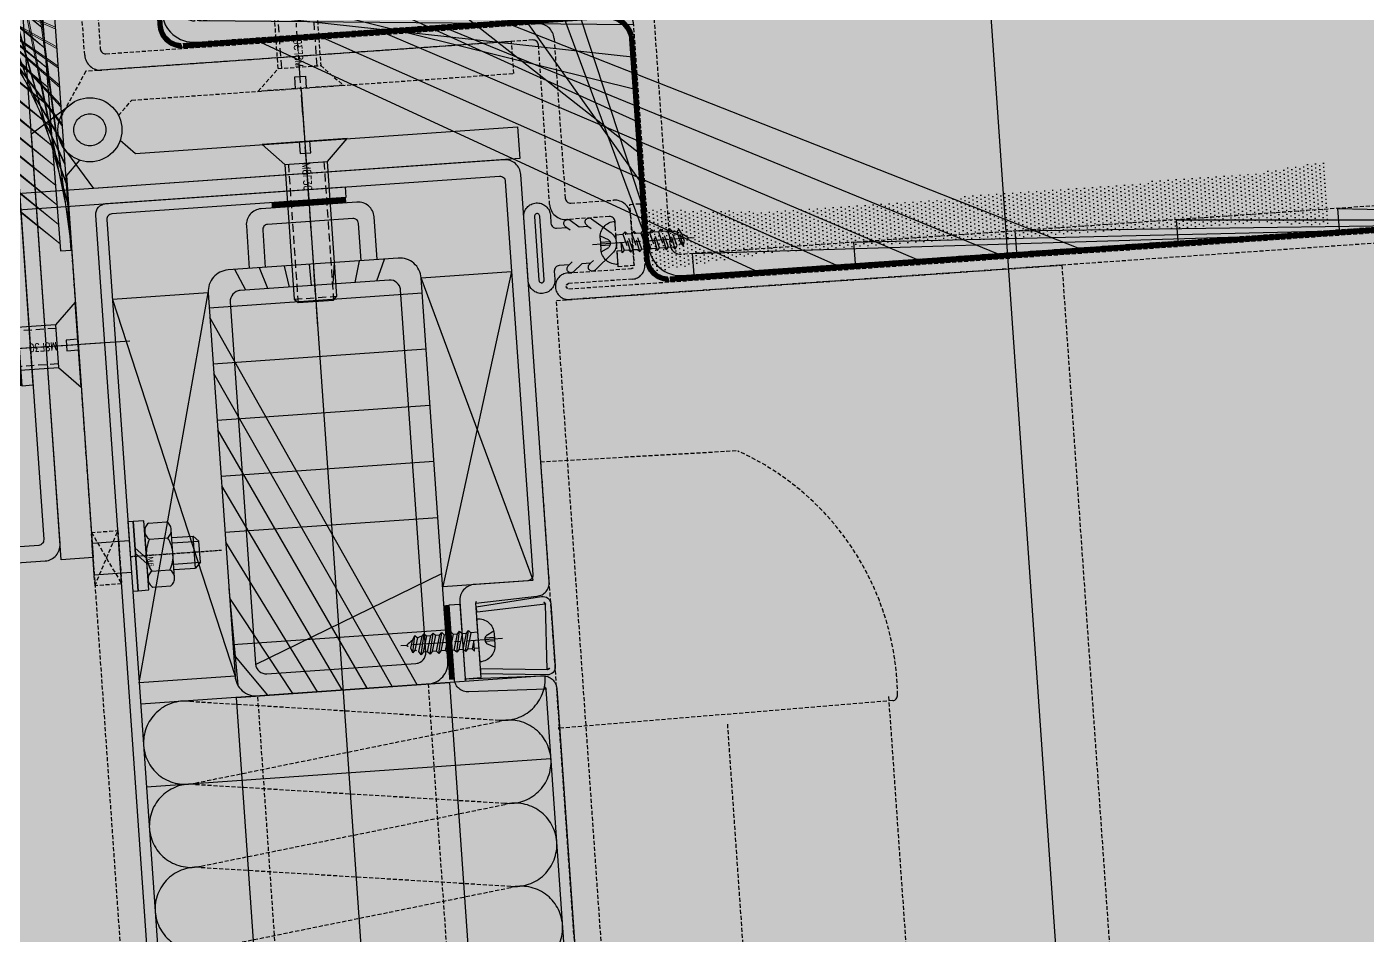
# Model space of a CAD drawing. Header units: millimetres. Extents: x 306 to 836129804, y -168137 to 818603917.
# Drawn here: x 834506559.9 to 834506811.1, y 818002011.6 to 818002181.8 of the extents above; entities that cross this region are included whole.
import ezdxf
from ezdxf.enums import TextEntityAlignment as Align
from ezdxf.xclip import XClip

# ---------------------------------------------------------------- set-up
doc = ezdxf.new("R2010")
doc.units = ezdxf.units.MM
doc.header["$LTSCALE"] = 3
doc.header["$XCLIPFRAME"] = 0
doc.header["$PDMODE"] = 3
doc.header["$PDSIZE"] = 0.1
for name, pattern in [('ACAD_ISO03W100', [30, 12, -18]), ('CENTER', [2, 1.25, -0.25, 0.25, -0.25]), ('CENTER2', [1.125, 0.75, -0.125, 0.125, -0.125]), ('DASHED', [0.75, 0.5, -0.25]), ('HIDDEN', [0.375, 0.25, -0.125]), ('HIDDEN2', [4.762499999999999, 3.175, -1.5875])]:
    doc.linetypes.add(name, pattern=pattern)
doc.layers.get('Defpoints').update_dxf_attribs({"color": 32})
for name, color, linetype in [('2', 6, 'Continuous'), ('_LTC', 251, 'Continuous'), ('ALUM', 251, 'Continuous'), ('ALUM-V', 251, 'Continuous'), ('DRAFTING_HIDDEN_ENTITIES', 7, 'Continuous'), ('ELASTOMER', 251, 'Continuous'), ('ELASTOMER-V', 251, 'Continuous'), ('FASTENER', 251, 'Continuous'), ('INSUL', 8, 'HIDDEN'), ('STEEL', 251, 'Continuous'), ('STEEL-V', 251, 'Continuous'), ('SUS-V', 251, 'Continuous'), ('WELD', 251, 'Continuous')]:
    doc.layers.add(name, color=color, linetype=linetype)
for name, color, linetype, lineweight in [('Eva-New', 1, 'ACAD_ISO03W100', 18), ('Hatch (LTC&CB)', 252, 'Continuous', 35), ('UAJ-22INWA-a', 251, 'Continuous', 13), ('UAJ-32INFR-c', 251, 'Continuous', 9), ('UAJ-32INFR-h', 251, 'Continuous', 9)]:
    doc.layers.add(name, color=color, linetype=linetype, lineweight=lineweight)
doc.layers.add('GRID', color=7, linetype='Continuous', true_color=0x000000)
doc.styles.add('Inhabit', font='ARIALN.TTF')
doc.styles.add('ROMANS', font='ROMANS.shx', dxfattribs={"width": 0.8})

# ---------------------------------------------------------------- blocks, each defined once
blk = doc.blocks.new('*U|REF31231633')
at = {"layer": 'UAJ-32INFR-c'}
h = blk.add_hatch(color=256, dxfattribs=at)
edge = h.paths.add_edge_path()
edge.add_line((2.624999999997599, 74.83816050470001), (2.624999999996527, 2.499999999999972))
edge.add_arc((3.124999999996544, 2.500000000000003), 0.5000000000000169, 180.0000000000035, 269.9999999999987)
edge.add_line((3.124999999996533, 1.999999999999986), (69.29469164458301, 1.999999999999032))
edge.add_line((69.29469164458301, 1.999999999999032), (69.29469164458298, -9.676703882632864e-13))
edge.add_line((69.29469164458298, -9.677288381156497e-13), (3.124999999996504, -5.329070518200751e-15))
edge.add_arc((3.12499999999653, 2.50000000000001), 2.500000000000015, 179.9999999999995, 269.99999999999955, ccw=False)
edge.add_line((0.6249999999965152, 2.50000000000003), (0.6249999999975995, 74.83816050470003))
edge.add_line((0.6249999999975995, 74.83816050470003), (2.624999999997599, 74.83816050470001))
at = {"layer": 'UAJ-32INFR-h'}
h = blk.add_hatch(dxfattribs=at)
h.set_pattern_fill('STAAL', color=256, style=0)
h.set_pattern_definition([(45, (-1740, 17.99999999945111), (-4.999999779477807, 4.999999779477808), []), (45, (-1738.3, 17.99999999945111), (-4.999999779477807, 4.999999779477808), []), (45, (-1738.2, 17.99999999945111), (-4.999999779477807, 4.999999779477808), []), (45, (-1738.1, 17.99999999945111), (-4.999999779477807, 4.999999779477808), []), (45, (-1738, 17.99999999945111), (-4.999999779477807, 4.999999779477808), []), (45, (-1737.9, 17.99999999945111), (-4.999999779477807, 4.999999779477808), []), (45, (-1737.8, 17.99999999945111), (-4.999999779477807, 4.999999779477808), []), (45, (-1737.7, 17.99999999945111), (-4.999999779477807, 4.999999779477808), [])])
edge = h.paths.add_edge_path()
edge.add_line((2.624999999997599, 74.83816050470001), (2.624999999996527, 2.499999999999972))
edge.add_arc((3.124999999996544, 2.500000000000003), 0.5000000000000169, 180.0000000000035, 269.9999999999987)
edge.add_line((3.124999999996533, 1.999999999999986), (69.29469164458301, 1.999999999999032))
edge.add_line((69.29469164458301, 1.999999999999032), (69.29469164458298, -9.676703882632864e-13))
edge.add_line((69.29469164458298, -9.677288381156497e-13), (3.124999999996504, -5.329070518200751e-15))
edge.add_arc((3.12499999999653, 2.50000000000001), 2.500000000000015, 179.9999999999995, 269.99999999999955, ccw=False)
edge.add_line((0.6249999999965152, 2.50000000000003), (0.6249999999975995, 74.83816050470003))
edge.add_line((0.6249999999975995, 74.83816050470003), (2.624999999997599, 74.83816050470001))
at = {"layer": 'UAJ-22INWA-a', "lineweight": -2}
blk.add_lwpolyline([(2.624999999997599, 74.83816050470001), (2.624999999996527, 2.499999999999972, 0.4142135623730704), (3.124999999996533, 1.999999999999986), (69.29469164458301, 1.999999999999032), (69.29469164458298, -9.677288381156497e-13), (3.12499999999651, -5.329070518200751e-15, -0.4142135623730951), (0.6249999999965152, 2.50000000000003), (0.6249999999975995, 74.83816050470003)], format="xyb", close=True, dxfattribs=at)
blk = doc.blocks.new('A$C77EA75BF')
for p, q in [((0, 0), (589.9728400000004, 0)), ((590.7931447724259, -62.66308959557136), (589.9728400000004, 0)), ((589.9728400000004, 0), (639.9728400000022, 0)), ((639.492589327574, -36.68632559557136), (639.9728400000004, 0)), ((36.55994777520391, -31.50010999999995), (588.5683499999996, -31.50010999999995)), ((65.50828000000001, -62), (591.6758100000006, -62))]:
    blk.add_line(p, q)
for centre, radius, start, end in [((594.7163703000006, -12.93674300000021), 50.79744, 266.7008990000274, 331.536445999992), ((638.4926749999995, -36.67323599999963), 1, 331.735077999966, 359.2499999999785), ((591.7930591000004, -62.64999999999964), 1, 180.7500000000216, 270)]:
    blk.add_arc(centre, radius, start, end)
blk.add_open_spline([(639.4926169999999, -36.68420799999967), (639.4926100000012, -36.68475899999976), (639.4925930000009, -36.68605699999989), (639.4926919999998, -36.67850699999963), (639.492816, -36.66904799999975), (639.4928780000009, -36.66431800000009)], degree=3, knots=[0, 0, 0, 0, 0.26972006, 0.63485988, 1, 1, 1, 1])
at = {"layer": 'DRAFTING_HIDDEN_ENTITIES', "linetype": 'Continuous'}
blk.add_point((589.9728400000004, 0), dxfattribs=at)
blk = doc.blocks.new('GASKET45')
at = {"layer": 'ELASTOMER-V'}
h = blk.add_hatch(dxfattribs=at)
h.set_pattern_fill('DOTS', color=256, scale=12, angle=-1.272221872585407e-14, style=0)
h.set_pattern_definition([(0, (4663.715353717185, 751.2185702971419), (0.3750000000000002, 0.7499999999999999), [0, -0.75])])
edge = h.paths.add_edge_path()
edge.add_arc((-6, -14.5), 2.5, 90, 270, ccw=False)
edge.add_line((-6, -12), (-4.499999999999091, -12))
edge.add_arc((-4.500000000000114, -10.99999999999989), 1.000000000000114, 270.0000000000586, 359.9999999999935)
edge.add_line((-3.5, -11), (-3.5, -9.115413747220373))
edge.add_line((-3.5, -9.115413747220373), (-3.675466667660658, -9.324526778783365))
edge.add_arc((-4.249999999999823, -8.842436071518266), 0.7500000000000733, 140.0000000000274, 319.9999999999853, ccw=False)
edge.add_line((-4.824533332339342, -8.36034536425359), (-3.5, -6.781828006927753))
edge.add_line((-3.5, -6.781828006927753), (-3.5, -5.115413747218554))
edge.add_line((-3.5, -5.115413747218554), (-3.675466667660658, -5.324526778783365))
edge.add_arc((-4.249999999999823, -4.842436071518266), 0.7500000000000733, 140.0000000000274, 319.9999999999853, ccw=False)
edge.add_line((-4.824533332339342, -4.36034536425359), (-1.915111107797202, -0.8930309757834038))
edge.add_arc((8.36325685294266e-13, -2.5), 2.500000000000614, 40.000000000022794, 140.0000000000044, ccw=False)
edge.add_line((1.915111107798111, -0.8930309757824944), (4.824533332339342, -4.36034536425268))
edge.add_arc((4.249999999999823, -4.842436071518266), 0.7500000000006569, -139.99999999993207, 40.00000000002592, ccw=False)
edge.add_line((3.675466667660658, -5.324526778784275), (3.5, -5.115413747218554))
edge.add_line((3.5, -5.115413747218554), (3.5, -6.781828006927753))
edge.add_line((3.5, -6.781828006927753), (4.824533332339342, -8.36034536425268))
edge.add_arc((4.249999999999823, -8.842436071518266), 0.7500000000006569, -139.99999999993207, 40.00000000002592, ccw=False)
edge.add_line((3.675466667660658, -9.324526778784275), (3.5, -9.115413747220373))
edge.add_line((3.5, -9.115413747220373), (3.5, -11))
edge.add_arc((4.500000000000114, -10.99999999999989), 1.000000000000114, 180.0000000000065, 269.9999999999413)
edge.add_line((4.499999999999091, -12), (6, -12))
edge.add_arc((6, -14.5), 2.5, -90, 90, ccw=False)
edge.add_line((6, -17), (-6, -17))
edge = h.paths.add_edge_path(flags=16)
edge.add_line((-6, -15), (6, -15))
edge.add_arc((6, -14.5), 0.5, 270, 450)
edge.add_line((6, -14), (-6, -14))
edge.add_arc((-6, -14.5), 0.5, 90, 270)
at = {"layer": 'ELASTOMER'}
for points in [[(-6, -17, -0.9999999999999999), (-6, -12), (-4.499999999999091, -12, 0.414213562372762), (-3.5, -11), (-3.5, -9.115413747220373), (-3.675466667660658, -9.324526778783365, -0.9999999999996328), (-4.824533332339342, -8.36034536425359), (-3.5, -6.781828006927753), (-3.5, -5.115413747218554), (-3.675466667660658, -5.324526778783365, -0.9999999999996328), (-4.824533332339342, -4.36034536425359), (-1.915111107797202, -0.8930309757834038, -0.4663076581549007), (1.915111107798111, -0.8930309757824944), (4.824533332339342, -4.36034536425268, -0.9999999999996328), (3.675466667660658, -5.324526778784275), (3.5, -5.115413747218554), (3.5, -6.781828006927753), (4.824533332339342, -8.36034536425268, -0.9999999999996328), (3.675466667660658, -9.324526778784275), (3.5, -9.115413747220373), (3.5, -11, 0.414213562372762), (4.499999999999091, -12), (6, -12, -1), (6, -17)], [(-6, -15), (6, -15, 0.9999999999999999), (6, -14), (-6, -14, 0.9999999999999999)]]:
    blk.add_lwpolyline(points, format="xyb", close=True, dxfattribs=at)
for points in [[(-3.5, -5.115413747218554), (-3.000000000000909, -4.519536950917427)], [(3.500000000000909, -5.115413747218554), (3.000000000000909, -4.519536950917427)], [(-3.5, -9.115413747220373), (-3, -8.519536950919246)], [(3.5, -9.115413747220373), (3, -8.519536950919246)]]:
    blk.add_lwpolyline(points, dxfattribs=at)
blk = doc.blocks.new('screw03')
at = {"linetype": 'ByBlock'}
for p, q in [((-0.4947352116318982, 0.9894704232638122), (-0.25, 0.4999999999999999)), ((-0.0999999999999979, 0.9999999999999996), (-0.0999999999999979, 0.3999999999999995)), ((0.1000000000000085, 0.9999999999999996), (0.1000000000000085, 0.3999999999999997)), ((0.4947352116319053, 0.9894704232638114), (0.2500000000000071, 0.4999999999999999)), ((-0.1000000000000014, 0.3999999999999997), (-0.25, 0.4999999999999999)), ((-0.0999999999999979, 0.3999999999999995), (0.1000000000000085, 0.3999999999999997)), ((0.1000000000000085, 0.3999999999999997), (0.2500000000000071, 0.4999999999999999)), ((0.6499999995918926, -0.8564760407174967), (-0.6500000000000496, -0.5782103607930225)), ((-0.5, -2e-16), (-0.5, -0.4390775208307397)), ((-0.5000000000000498, -0.9956088806797342), (-0.5000000000000498, -0.7173432007552591)), ((0.4999999995919425, -2e-16), (0.4999999995919425, -0.2999446808685481)), ((0.4999999995919425, -0.4390775208307988), (0.4999999995919425, -0.7151599297903417)), ((0.6499999995918926, -1.413007400566445), (-0.6500000000000496, -1.13474172064197)), ((-0.5000000000000498, -1.552140240528682), (-0.5000000000000498, -1.273874560604207)), ((0.4999999995918927, -0.9956088806797334), (0.4999999995918927, -1.273874560604208)), ((0.4999999995918927, -1.552140240528681), (0.4999999995918927, -1.830405920453157)), ((0.6499999995918926, -1.969538760415393), (-0.6500000000000496, -1.691273080490919)), ((0.6499999995918926, -2.526070120264342), (-0.6500000000000496, -2.247804440339868)), ((-0.5000000000000498, -2.108671600377631), (-0.5000000000000498, -1.830405920453156)), ((-0.5000000000000498, -2.665202960226579), (-0.5000000000000498, -2.386937280302104)), ((0.4999999995918927, -2.10867160037763), (0.4999999995918927, -2.386937280302105)), ((0.6499999995918926, -3.08260148011329), (-0.6500000000000496, -2.804335800188816)), ((-0.5000000000000498, -3.221734320075528), (-0.5000000000000498, -2.943468640151053)), ((0.4999999995918927, -2.665202960226578), (0.4999999995918927, -2.943468640151054)), ((0.4999999995918927, -3.221734320075527), (0.4999999995918927, -3.500000000000002)), ((0.6499999995918926, -3.639132839962238), (-0.6500000000000496, -3.360867160037765)), ((0.4837624808859618, -4.14940600362065), (-0.5707179780344405, -3.939459985643766))]:
    blk.add_line(p, q, dxfattribs=at)
at = {"linetype": 'CENTER2'}
blk.add_line((0, 1.499999999999999), (0, -4.999999999999999), dxfattribs=at)
at = {"linetype": 'ByBlock'}
blk.add_lwpolyline([(-1.350000000000001, 0, -0.4142135623730951), (-0.3500000000000014, 0.9999999999999992), (0.3500000000000014, 0.9999999999999998, -0.4142135623730951), (1.350000000000001, 0)], format="xyb", close=True, dxfattribs=at)
for points in [[(-0.5000000000000498, -0.7173432007552591), (-0.6500000000000496, -0.5782103607930225), (-0.5000000000000498, -0.4390775208307858), (0.4999999995918928, -0.7173432007552601), (0.6499999995918926, -0.8564760407174967), (0.4999999995918928, -0.9956088806797334)], [(-2.040767e-10, -0.2999446808685482), (0.4999999995918928, -0.4390775208307849), (0.6499999995918926, -0.2999446808685482)], [(-0.5000000000000498, -1.273874560604207), (-0.6500000000000496, -1.13474172064197), (-0.5000000000000498, -0.9956088806797342), (0.4999999995918928, -1.273874560604208), (0.6499999995918926, -1.413007400566445), (0.4999999995918928, -1.552140240528681)], [(-0.5000000000000498, -1.830405920453156), (-0.6500000000000496, -1.691273080490919), (-0.5000000000000498, -1.552140240528682), (0.4999999995918928, -1.830405920453157), (0.6499999995918926, -1.969538760415393), (0.4999999995918928, -2.10867160037763)], [(-0.5000000000000498, -2.386937280302104), (-0.6500000000000496, -2.247804440339868), (-0.5000000000000498, -2.108671600377631), (0.4999999995918928, -2.386937280302105), (0.6499999995918926, -2.526070120264342), (0.4999999995918928, -2.665202960226578)], [(-0.5000000000000498, -2.943468640151053), (-0.6500000000000496, -2.804335800188816), (-0.5000000000000498, -2.665202960226579), (0.4999999995918928, -2.943468640151054), (0.6499999995918926, -3.08260148011329), (0.4999999995918928, -3.221734320075527)], [(-0.5000000000000498, -3.500000000000001), (-0.6500000000000496, -3.360867160037765), (-0.5000000000000498, -3.221734320075528), (0.4999999995918928, -3.500000000000002), (0.6499999995918926, -3.639132839962238), (0.4343183268247861, -3.759988724585902)], [(-0.2774362008874089, -4.118463226760876), (-0.5707179780344405, -3.939459985643766), (-0.4207179780344406, -3.800327145681528), (0.3337624808859618, -4.010273163658414), (0.4837624808859617, -4.14940600362065), (0.1966940256257654, -4.250397396668146)]]:
    blk.add_lwpolyline(points, close=True, dxfattribs=at)
for centre, start, end in [((1.467556403731704, -3.141221798134048), 190.3341786934588, 199.2416268676345), ((1.467556403731704, -3.141221798134048), 209.249965380487, 222.7959236607018), ((-1.467556403731705, -3.141221798134048), 334.2448838216755, 341.9779209403062), ((-1.467556403731705, -3.141221798134048), 317.2040763392983, 326.3176718876688)]:
    blk.add_arc(centre, 2, start, end, dxfattribs=at)
blk = doc.blocks.new('M8FH')
at = {"linetype": 'ByBlock'}
blk.add_lwpolyline([(-4, -8), (0, -4), (0, 4), (-4, 8)], close=True, dxfattribs=at)
at = {"linetype": 'HIDDEN2'}
blk.add_lwpolyline([(-4, -1), (-1.799999999999955, -1), (-1.799999999999955, 1), (-4, 1)], dxfattribs=at)
blk = doc.blocks.new('M8F30')
at = {"linetype": 'DASHED'}
for p, q in [((4, 3.33333333333303), (30, 3.33333333333303)), ((29.33333333333394, -4), (29.33333333333394, 4)), ((4, -3.33333333333303), (30, -3.33333333333303))]:
    blk.add_line(p, q, dxfattribs=at)
at = {"linetype": 'CENTER'}
blk.add_line((-5, 0), (35, 0), dxfattribs=at)
at = {"linetype": 'ByBlock'}
blk.add_lwpolyline([(4, -4), (29.33333333333394, -4), (30, -3.33333333333303), (30, 3.33333333333303), (29.33333333333394, 4), (4, 4)], dxfattribs=at)
blk.add_blockref('M8FH', (4, 0), dxfattribs=at)
at = {"layer": 'Defpoints', "style": 'ROMANS', "width": 0.8000000000000111}
blk.add_text('M8F30', height=1.5, dxfattribs=at).set_placement((4, 0), align=Align.MIDDLE_LEFT)
blk = doc.blocks.new('*U1579')
at = {"linetype": 'ByBlock'}
for points in [[(7.800000000000002, -76.00000000000459, -0.4678077179102723), (0.125264365464318, -66.80772382769322), (7.674735634535684, -9.192276172311358, 0.4678077179102723), (0, 0)], [(7.800000000000002, -76.00000000000459, 0.4678077179102723), (15.47473563453568, -66.80772382769322), (7.925264365464316, -9.192276172311358, -0.4678077179102723), (15.6, 0)], [(23.4, -76.00000000000459, 0.4678077179102723), (31.07473563453569, -66.80772382769322), (23.52526436546432, -9.192276172311358, -0.4678077179102723), (31.20000000000001, 0)], [(39, -76.00000000000459, -0.4678077179102723), (31.32526436546432, -66.80772382769322), (38.87473563453567, -9.192276172311358, 0.4678077179102723), (31.20000000000001, 0)], [(23.4, -76.00000000000459, -0.4678077179102723), (15.72526436546431, -66.80772382769322), (23.27473563453568, -9.192276172311358, 0.4678077179102723), (15.6, 0)], [(39, -76.00000000000459, 0.4678077179102723), (46.67473563453569, -66.80772382769322), (39.12526436546431, -9.192276172311358, -0.4678077179102723), (46.8, 0)], [(54.59999999999999, -76.00000000000459, -0.4678077179102723), (46.92526436546433, -66.80772382769322), (54.47473563453568, -9.192276172311358, 0.4678077179102723), (46.8, 0)]]:
    blk.add_lwpolyline(points, format="xyb", dxfattribs=at)
at = {"layer": 'Defpoints'}
for p, q in [((0, 0), (0, -76.00000000000459)), ((15.6, 0), (15.6, -76.00000000000459))]:
    blk.add_line(p, q, dxfattribs=at)
blk = doc.blocks.new('WELD')
blk.add_solid([(0, 1), (0, 0), (1, 0)])
blk = doc.blocks.new('Alum. profile - 03 front')
at = {"layer": 'Defpoints'}
blk.add_point((-2.546585164964199e-11, -7.275957614183426e-12, -1.071698279009325e-07), dxfattribs=at)
blk = doc.blocks.new('M6 E Nut1')
at = {"linetype": 'ByBlock'}
for p, q in [((-3, 12), (-2, 13.00000000000006)), ((2, 13), (-2, 13.00000000000006)), ((2, 13.00000000000006), (3, 12)), ((-3, 8.000000000000028), (-3, 12)), ((3, 8.000000000000028), (3, 12)), ((4.5, 7.999999999999972), (-4.5, 7.999999999999972)), ((-6, 3.803847577293396), (-6, 7.196152422706604)), ((-3, 3.80384757729334), (-3, 7.196152422706604)), ((3, 3.80384757729334), (3, 7.196152422706604)), ((6, 3.80384757729334), (6, 7.196152422706604)), ((4.5, 2.999999999999972), (-4.5, 2.999999999999972)), ((-1.5, 0.9999999999999716), (0.5, 2.999999999999972)), ((-0.5, 0.9999999999999716), (1.5, 2.999999999999972))]:
    blk.add_line(p, q, dxfattribs=at)
for points in [[(6.5, 0.9999999999999716), (6.5, 2.999999999999972), (-6.5, 2.999999999999972), (-6.5, 0.9999999999999716)], [(6.5, -2.842170943040401e-14), (6.5, 0.9999999999999716), (-6.5, 0.9999999999999716), (-6.5, -2.842170943040401e-14)]]:
    blk.add_lwpolyline(points, close=True, dxfattribs=at)
for centre, radius, start, end in [((-4.5, 6.198557158515001), 1.801442841485013, 33.62642913597774, 146.3735708640222), ((0, 2.000000000000142), 5.999999999999877, 59.99999999999946, 119.9999999999997), ((4.5, 6.198557158515001), 1.801442841485013, 33.62642913597774, 146.3735708640222), ((-4.5, 4.801442841484999), 1.801442841485013, 213.6264291359778, 326.3735708640223), ((0, 8.999999999999858), 5.999999999999877, 239.9999999999995, 299.9999999999997), ((4.5, 4.801442841484999), 1.801442841485013, 213.6264291359778, 326.3735708640223)]:
    blk.add_arc(centre, radius, start, end, dxfattribs=at)
at = {"layer": '2', "linetype": 'CENTER', "ltscale": 0.1}
blk.add_line((0, -2.842170943040401e-14), (0, 17.12071375278117), dxfattribs=at)
at = {"layer": '2', "linetype": 'ByBlock'}
for p, q in [((-2, 8.000000000000028), (-2, 13.00000000000006)), ((2, 8.000000000000028), (2, 13)), ((3, 12), (-3, 12))]:
    blk.add_line(p, q, dxfattribs=at)
at = {"layer": 'Defpoints', "style": 'Inhabit'}
blk.add_text('M6', height=1, dxfattribs=at).set_placement((0.25, 3.249999999999972))
blk = doc.blocks.new('EWS4-1 Door LEAFT L - 2')
at = {"layer": 'STEEL-V'}
h = blk.add_hatch(dxfattribs=at)
h.set_pattern_fill('STEEL', color=256, scale=150, angle=89.99999999999997, style=0)
h.set_pattern_definition([(134.9999999999999, (-71731.33089601994, 20096.0815141201), (-13.25825214724777, -13.25825214724776), []), (134.9999999999999, (-71740.70589601994, 20096.08151435852), (-13.25825214724777, -13.25825214724776), [])])
edge = h.paths.add_edge_path(flags=16)
edge.add_line((-70080.02894794941, 14995.35489416122), (-70080.02894794941, 15023.35489428043))
edge.add_arc((-70082.0289478302, 15023.35489428043), 1.99999988079071, 0, 90)
edge.add_line((-70082.0289478302, 15025.35489416122), (-70150.0289478302, 15025.35489428043))
edge.add_arc((-70150.0289477706, 15023.35489422083), 2.000000059604646, 90.00000170754724, 180.0000017075472)
edge.add_line((-70152.0289478302, 15023.35489416122), (-70152.02894771099, 14995.35489428043))
edge.add_arc((-70150.0289477706, 14995.35489410162), 1.999999940395363, 179.999994877358, 269.9999948773579)
edge.add_line((-70150.02894794941, 14993.35489416122), (-70082.02894794941, 14993.35489428043))
edge.add_arc((-70082.0289478898, 14995.35489422083), 1.999999940395356, 269.9999982924527, 359.9999982924526)
edge = h.paths.add_edge_path()
edge.add_line((-70076.02894794941, 14993.35489439964), (-70076.02894794941, 15025.35489416122))
edge.add_arc((-70080.02894812822, 15025.35489422083), 4.000000178813934, 359.9999991462265, 449.9999991462264)
edge.add_line((-70080.02894806862, 15029.35489439964), (-70152.0289478302, 15029.35489428043))
edge.add_arc((-70152.02894765139, 15025.35489422083), 4.000000059604648, 90.00000256132091, 180.0000025613209)
edge.add_line((-70156.02894771099, 15025.35489404202), (-70156.02894771099, 14993.35489428043))
edge.add_arc((-70152.02894771099, 14993.35489416122), 4.000000000000002, 179.9999982924527, 269.9999982924527)
edge.add_line((-70152.0289478302, 14989.35489416122), (-70080.0289478302, 14989.35489428043))
edge.add_arc((-70080.02894794941, 14993.35489428043), 4.000000000000002, 270.0000017075473, 360.0000017075473)
at = {"layer": 'WELD'}
h = blk.add_hatch(dxfattribs=at)
h.set_pattern_fill('ANSI31', color=256, scale=30, angle=-2.544443745170813e-14, style=0)
h.set_pattern_definition([(44.99999999999989, (-70320.84451889992, 14495.85107636452), (-2.651650429449552, 2.651650429449554), [])])
h.paths.add_polyline_path([(-70076.0289478302, 14989.35489428043), (-70072.0289478302, 14989.35489428043), (-70072.02894771099, 15029.35489428043), (-70076.02894794941, 15029.35489428043)])
blk.add_circle((-70184.0289478302, 14969.35489439964), 6)
at = {"layer": 'ALUM'}
for points in [[(-70076.5289478302, 15032.35489416122), (-70076.5289478302, 15035.35489416122), (-70090.5289478302, 15035.35489416122, -0.414213562373095), (-70091.02894794941, 15035.85489416122), (-70091.02894794941, 15046.85489428043, 0.414213562373095), (-70093.52894794941, 15049.35489428043), (-70170.0289478302, 15049.35489404202, 0.4142135623730951), (-70173.02894794941, 15046.35489416122), (-70173.0289478302, 14889.35489404202), (-70170.02894771099, 14889.35489416122), (-70170.0289478302, 15045.35489439964, -0.4142135623730951), (-70169.0289478302, 15046.35489428043), (-70095.0289478302, 15046.35489416122, -0.4142135623730951), (-70094.02894771099, 15045.35489404202), (-70094.0289478302, 15035.35489416122, 0.414213562373095), (-70091.0289478302, 15032.35489416122), (-70076.5289478302, 15032.35489416122)], [(-69348.52894794941, 15049.35489428043), (-69348.52894771099, 14969.35489416122), (-70168.02894771099, 14969.35489404202, -0.4142135623730951), (-70170.02894794941, 14971.35489416122), (-70170.02894794941, 15016.35489428043), (-70168.02894794941, 15016.35489428043), (-70168.02894771099, 14972.35489416122, 0.4142135623730951), (-70167.02894794941, 14971.35489416122), (-69350.5289478302, 14971.35489416122)], [(-69350.5289478302, 14971.35489416122), (-69350.52894794941, 15047.35489428043), (-70073.5289478302, 15047.35489428043, 0.4142135623730951), (-70074.0289478302, 15046.85489404202), (-70074.0289478302, 15032.85489428043, -0.4142135623730951), (-70076.52894794941, 15030.35489416122), (-70090.5289478302, 15030.35489439964), (-70090.52894771099, 15032.35489416122), (-70076.5289478302, 15032.35489416122, 0.414213562373095), (-70076.02894794941, 15032.85489428043), (-70076.0289478302, 15046.85489428043, -0.4142135623731003), (-70073.5289478302, 15049.35489428043), (-69348.52894794941, 15049.35489428043)]]:
    blk.add_lwpolyline(points, format="xyb", dxfattribs=at)
at = {"layer": 'ALUM-V', "linetype": 'HIDDEN'}
for p, q in [((-70108.74607658386, 14964.35489404202), (-70098.74607670307, 14969.35489428043)), ((-70098.74607658386, 14964.35489428043), (-70108.74607646465, 14969.35489428043))]:
    blk.add_line(p, q, dxfattribs=at)
at = {"layer": 'ALUM-V'}
blk.add_lwpolyline([(-70077.16781318188, 15047.81131625175, 0.4400105308919834), (-70077.6659104824, 15048.35489428043), (-70089.391985178, 15048.35489428043, 0.4400105308919835), (-70089.89008235931, 15047.81131625175), (-70088.80791199207, 15035.44204998016), (-70089.80410659313, 15035.35489428043), (-70090.88627707958, 15047.72416067123, -0.4400105308920741), (-70089.39198505878, 15049.35489439964), (-70077.6659104824, 15049.35489428043, -0.440010530892074), (-70076.17161858082, 15047.72416055202), (-70077.25378918648, 15035.35489428043), (-70078.24998390675, 15035.44204998016)], format="xyb", close=True, dxfattribs=at)
at = {"layer": 'ALUM-V', "linetype": 'HIDDEN'}
blk.add_lwpolyline([(-70108.74607646465, 14969.35489428043), (-70098.74607670307, 14969.35489428043), (-70098.74607658386, 14964.35489428043), (-70108.74607658386, 14964.35489404202)], close=True, dxfattribs=at)
at = {"layer": 'ELASTOMER'}
for points in [[(-70152.0289478302, 15029.35489428043), (-70152.02894794941, 15046.35489439964), (-70094.02894794941, 15029.35489428043), (-70094.0289478302, 15046.35489416122)], [(-70152.0289478302, 14989.35489416122), (-70152.02894771099, 14971.35489428043), (-70080.0289478302, 14989.35489428043), (-70080.0289478302, 14971.35489404202)]]:
    blk.add_lwpolyline(points, close=True, dxfattribs=at)
at = {"layer": 'ELASTOMER', "linetype": 'HIDDEN2', "const_width": 1, "flags": 128}
for points in [[(-70090.5289478302, 15029.85489416122), (-70076.5289478302, 15029.85489416122)], [(-70167.5289478302, 15002.35489428043), (-70167.5289478302, 15016.35489439964)]]:
    blk.add_lwpolyline(points, dxfattribs=at)
at = {"layer": 'FASTENER', "elevation": -5.715724154721956e-08}
blk.add_lwpolyline([(-70106.74607658386, 14971.35489404202), (-70100.74607658386, 14971.35489428043), (-70100.74607670307, 14964.35489428043), (-70106.74607658386, 14964.35489428043)], close=True, dxfattribs=at)
at = {"layer": 'GRID'}
blk.add_line((-70188.75590586662, 15009.35489439964), (-69350.52894771099, 15009.35489416122), dxfattribs=at)
at = {"layer": 'STEEL'}
for points in [[(-70076.02894794941, 14993.35489439964), (-70076.02894794941, 15025.35489416122, 0.414213562373095), (-70080.02894806862, 15029.35489439964), (-70152.0289478302, 15029.35489428043, 0.414213562373095), (-70156.02894771099, 15025.35489404202), (-70156.02894771099, 14993.35489428043, 0.414213562373095), (-70152.0289478302, 14989.35489416122), (-70080.0289478302, 14989.35489428043, 0.414213562373095)], [(-70080.02894794941, 14995.35489416122), (-70080.02894794941, 15023.35489428043, 0.414213562373095), (-70082.0289478302, 15025.35489416122), (-70150.0289478302, 15025.35489428043, 0.414213562373095), (-70152.0289478302, 15023.35489416122), (-70152.02894771099, 14995.35489428043, 0.414213562373095), (-70150.02894794941, 14993.35489416122), (-70082.02894794941, 14993.35489428043, 0.414213562373095)]]:
    blk.add_lwpolyline(points, format="xyb", close=True, dxfattribs=at)
for points in [[(-70156.02894771099, 15021.35489428043), (-70164.0289478302, 15021.35489428043, 0.4142135623730951), (-70167.0289478302, 15018.35489428043), (-70167.0289478302, 15000.35489428043, 0.414213562373095), (-70164.02894794941, 14997.35489404202), (-70156.02894771099, 14997.35489404202)], [(-70156.0289478302, 15018.35489428043), (-70163.0289478302, 15018.35489428043, 0.414213562373095), (-70164.0289478302, 15017.35489416122), (-70164.0289478302, 15001.35489428043, 0.414213562373095), (-70163.02894794941, 15000.35489416122), (-70156.0289478302, 15000.35489416122)]]:
    blk.add_lwpolyline(points, format="xyb", dxfattribs=at)
at = {"layer": 'STEEL-V', "linetype": 'HIDDEN'}
for p, q in [((-70076.02894794941, 15025.35489416122), (-69350.52894771099, 15025.35489428043)), ((-69350.52894771099, 14993.35489416122), (-70076.02894794941, 14993.35489439964))]:
    blk.add_line(p, q, dxfattribs=at)
at = {"layer": 'STEEL-V'}
blk.add_lwpolyline([(-69350.52894794941, 14989.35489416122), (-70076.0289478302, 14989.35489428043), (-70076.02894794941, 15029.35489428043), (-69350.52894771099, 15029.35489416122)], dxfattribs=at)
at = {"layer": 'SUS-V'}
blk.add_lwpolyline([(-70181.7026232481, 14974.88555562496), (-70179.0289478302, 14977.576816082), (-70179.02894771099, 15049.35489428043), (-70173.02894771099, 15049.35489416122), (-70173.0289478302, 14969.35489428043), (-70181.45751929283, 14963.93384683132)], dxfattribs=at)
at = {"rotation": 180}
blk.add_blockref('Alum. profile - 03 front', (-70103.74607646465, 14964.35489428043), dxfattribs=at)
at = {"layer": 'FASTENER', "xscale": 3, "yscale": 3, "zscale": 3}
blk.add_blockref('screw03', (-70083.5289478302, 15035.35489416122), dxfattribs=at)
at = {"layer": 'FASTENER'}
for name, p in [('M8F30', (-70179.0289478302, 15009.35489428043)), ('M6 E Nut1', (-70103.74607658386, 14971.35489416122))]:
    blk.add_blockref(name, p, dxfattribs=at)
at = {"layer": 'INSUL'}
ref = blk.add_blockref('*U1579', (-70076.02894771099, 15047.35489416122), dxfattribs=at)
XClip(ref).set_block_clipping_path([(-5.819143821272519, -76.00000000000045), (725.5000000000077, -2.2737367544323206e-13)])
at = {"layer": 'WELD', "rotation": 90}
for p, xscale, yscale, zscale in [((-70076.02894794941, 15029.35489428043), -4.000000000000005, 4.000000000000005, 4), ((-70156.02894771099, 15021.35489428043), 3.000000000000005, 3.000000000000005, 3.000000000000005), ((-70156.02894771099, 14997.35489416122), -3.000000000000005, 3.000000000000005, 3), ((-70076.0289478302, 14989.35489428043), 4.000000000000005, 4.000000000000005, 4.000000000000005)]:
    blk.add_blockref('WELD', p, dxfattribs=dict(at, xscale=xscale, yscale=yscale, zscale=zscale))
blk = doc.blocks.new('Double Door EWS4.1 - Type 1')
at = {"layer": 'INSUL'}
h = blk.add_hatch(dxfattribs=at)
h.set_pattern_fill('STEEL', color=256, scale=149.9999999999999, angle=89.99999999999997, style=0)
h.set_pattern_definition([(44.99999999999995, (-63838.15878355503, 20185.13444769382), (13.25825214724776, -13.25825214724775), []), (44.99999999999995, (-63828.78378355503, 20185.13444805145), (13.25825214724776, -13.25825214724775), [])])
edge = h.paths.add_edge_path()
edge.add_line((-66886.05994844437, 14984.35489404202), (-66848.05994856358, 14984.35489332676))
edge.add_arc((-66848.05994838476, 14990.35489410162), 6.000000774860384, 269.9999982924529, 359.9999982924529)
edge.add_line((-66842.0599476099, 14990.35489392281), (-66842.05994796753, 15070.35489404202))
edge.add_arc((-66840.05994796753, 15070.35489404202), 2, 90, 180, ccw=False)
edge.add_line((-66840.05994796753, 15072.35489404202), (-66798.05994796753, 15072.35489332676))
edge.add_arc((-66798.05994808674, 15078.35489320755), 5.999999880790711, 270.0000011383649, 360.0000011383649)
edge.add_line((-66792.05994820595, 15078.35489332676), (-66792.05994796753, 15285.35489404202))
edge.add_arc((-66798.0599475503, 15285.35489374399), 5.999999582767494, 2.845912352073171e-06, 90.00000284591233)
edge.add_line((-66798.05994784832, 15291.35489332676), (-66886.05994796753, 15291.35489320755))
edge.add_line((-66886.05994796753, 15291.35489320755), (-66886.05994808674, 15287.35489332676))
edge.add_line((-66886.05994808674, 15287.35489332676), (-66798.05994832516, 15287.35489368439))
edge.add_arc((-66798.05994850397, 15285.35489350557), 2.000000178813942, -5.1226414257143915e-06, 89.99999487735857, ccw=False)
edge.add_line((-66796.05994832516, 15285.35489332676), (-66796.05994796753, 15078.35489332676))
edge.add_arc((-66798.05994749069, 15078.35489356518), 1.999999523162856, 269.9999931698092, 359.9999931698092, ccw=False)
edge.add_line((-66798.05994772911, 15076.35489404202), (-66840.05994808674, 15076.35489320755))
edge.add_arc((-66840.05994808674, 15070.35489332676), 5.99999988079071, 90, 180)
edge.add_line((-66846.05994796753, 15070.35489332676), (-66846.05994844437, 14990.35489404202))
edge.add_arc((-66848.059948802, 14990.35489368439), 2.000000357627901, -89.99998975471811, 1.0245281885090662e-05, ccw=False)
edge.add_line((-66848.05994844437, 14988.35489332676), (-66886.05994808674, 14988.35489368439))
edge.add_line((-66886.05994808674, 14988.35489368439), (-66886.05994844437, 14984.35489404202))
blk.add_line((-66813.05994796753, 14964.35489296913), (-65991.55994796753, 14964.35489404202), dxfattribs=at)
at = {"layer": 'INSUL', "linetype": 'HIDDEN2', "const_width": 0.9999999999999993, "flags": 128}
blk.add_lwpolyline([(-66886.05994832516, 14983.85489332676), (-66845.55994784832, 14983.85489320755, 0.4142135623731075), (-66841.5599476099, 14987.85489368439), (-66841.55994772911, 15066.85489344597, -0.3659378865100876), (-66837.55994820595, 15071.85489332676), (-66795.559948802, 15071.85489332676, 0.4142135623730966), (-66791.55994796753, 15075.85489404202), (-66791.55994796753, 15287.85489404202, 0.4142135623730951), (-66795.55994844437, 15291.85489368439), (-66886.05994796753, 15291.85489368439)], format="xyb", dxfattribs=at)
at = {"layer": 'INSUL'}
for points in [[(-66886.0599476099, 15294.35489356518), (-66791.559948802, 15294.35489392281, -0.414213562373095), (-66789.05994844437, 15291.8548938036), (-66789.05994784832, 15056.85489332676, -0.414213562373095), (-66791.55994820595, 15054.35489332676), (-66791.55994820595, 15054.35489332676, -0.414213562373095), (-66794.05994784832, 15056.85489320755), (-66794.05994796753, 15068.85489404202, 0.414213562373095), (-66794.55994832516, 15069.35489332676), (-66806.05994808674, 15069.35489320755), (-66806.05994772911, 15071.35489368439), (-66794.55994808674, 15071.3548938036, -0.4142135623730951), (-66792.05994784832, 15068.85489320755), (-66792.0599476099, 15056.85489392281, 0.4142135623730951), (-66791.55994832516, 15056.35489332676, 0.4142135623730951), (-66791.05994844437, 15056.85489320755), (-66791.05994832516, 15291.85489356518, 0.4142135623730951), (-66791.55994844437, 15292.35489416122), (-66886.05994808674, 15292.35489404202)], [(-66886.05994844437, 14984.35489404202), (-66848.05994856358, 14984.35489332676, 0.414213562373095), (-66842.0599476099, 14990.35489392281), (-66842.05994796753, 15070.35489404202, -0.4142135623730867), (-66840.05994796753, 15072.35489404202), (-66798.05994796753, 15072.35489332676, 0.414213562373095), (-66792.05994820595, 15078.35489332676), (-66792.05994796753, 15285.35489404202, 0.4142135623730966), (-66798.05994784832, 15291.35489332676), (-66886.05994796753, 15291.35489320755), (-66886.05994808674, 15287.35489332676), (-66798.05994832516, 15287.35489368439, -0.4142135623730951), (-66796.05994832516, 15285.35489332676), (-66796.05994796753, 15078.35489332676, -0.4142135623730951), (-66798.05994772911, 15076.35489404202), (-66840.05994808674, 15076.35489320755, 0.4142135623730951), (-66846.05994796753, 15070.35489332676), (-66846.05994844437, 14990.35489404202, -0.4142135623730951), (-66848.05994844437, 14988.35489332676), (-66886.05994808674, 14988.35489368439)], [(-66807.0599476099, 15054.3548938036), (-66837.05994844437, 15054.35489332676, 0.4142135623730951), (-66838.05994844437, 15053.35489332676), (-66838.05994796753, 14972.35489404202, -0.4142135623730951), (-66841.05994808674, 14969.35489320755), (-66906.5059479475, 14969.35489368439, -0.4142135623730951), (-66909.50594806671, 14972.35489332676), (-66909.50594830513, 14989.35489332676), (-66906.50594806671, 14989.35489368439), (-66906.5059479475, 14973.35489320755, 0.414213562373095), (-66905.50594842434, 14972.35489332676), (-66842.05994844437, 14972.35489332676, 0.414213562373095), (-66841.05994808674, 14973.35489368439), (-66841.05994784832, 15054.35489344597, -0.4142135623730951), (-66838.059948802, 15057.3548938036), (-66808.05994796753, 15057.35489332676, 0.4142135623730951), (-66807.0599476099, 15058.35489320755), (-66807.05994796753, 15066.35489368439, -0.4142135623730951), (-66804.05994844437, 15069.35489344597), (-66794.55994832516, 15069.35489332676), (-66794.5599476099, 15066.35489320755), (-66803.05994808674, 15066.3548938036, 0.4142135623730951), (-66804.05994844437, 15065.3548938036), (-66804.05994820595, 15057.35489332676, -0.414213562373095)]]:
    blk.add_lwpolyline(points, format="xyb", close=True, dxfattribs=at)
for points in [[(-65991.55994796753, 15054.35489368439), (-66789.05994844437, 15054.35489332676), (-66789.05994820595, 15149.35489332676), (-65991.55994796753, 15149.35489404202)], [(-66829.38627278805, 14974.8855547905), (-66832.05994832516, 14977.57681512833), (-66832.05994820595, 15049.35489332676), (-66838.05994796753, 15049.35489332676), (-66838.05994808674, 14969.35489320755), (-66829.63137698174, 14963.93384671211)]]:
    blk.add_lwpolyline(points, dxfattribs=at)
for radius in [5.999999999999996, 5.999999999999996, 2.999999999999998, 2.999999999999998]:
    blk.add_circle((-66827.05994808674, 14969.35489320755), radius, dxfattribs=at)
at = {"layer": 'INSUL', "linetype": 'DASHED'}
blk.add_arc((-66827.05994808674, 14969.35489320755), 835.4999999999975, 273.9843366807097, 0, dxfattribs=at)
at = {"layer": 'INSUL'}
ref = blk.add_blockref('A$C77EA75BF', (-66119.08710873127, 15049.35489344597), dxfattribs=dict(at, rotation=180))
XClip(ref).set_block_clipping_path([(-106.35210797303989, -99.99999999999818), (680.0561626365015, 6.9104460813359765)])
at = {"layer": 'INSUL', "xscale": -2.999999999999997, "yscale": 2.999999999999997, "zscale": 3, "rotation": 180}
blk.add_blockref('screw03', (-66799.05994808674, 15066.3548938036), dxfattribs=at)
at = {"layer": 'INSUL'}
for name, p in [('GASKET45', (-66799.05994808674, 15066.3548938036)), ('EWS4-1 Door LEAFT L - 2', (3356.968999505043, -3.576278686523438e-07))]:
    blk.add_blockref(name, p, dxfattribs=at)
at = {"layer": 'INSUL', "xscale": -0.9999999999999997}
blk.add_blockref('M8F30', (-66832.05994820595, 15009.35489332676), dxfattribs=at)
at = {"layer": 'INSUL', "rotation": 270}
blk.add_blockref('EWS4-1 Door LEAFT L - 2', (-81796.41484224796, -55214.67405474186), dxfattribs=at)
blk = doc.blocks.new('FAC-00-0')
at = {"layer": '_LTC'}
blk.add_line((834509659.7418196, 817960427.0293779), (834506006.9312543, 818012678.9859269), dxfattribs=at)
blk.add_line((834509659.7418196, 817960427.0293779), (834506006.9312543, 818012678.9859269), dxfattribs=at)
ref = blk.add_blockref('Double Door EWS4.1 - Type 1', (834496299.1420048, 817934454.1680338), dxfattribs=dict(at, rotation=273.998908431359))
XClip(ref).set_block_clipping_path([(-64872.421948194504, 13973.6775816679), (-64872.421947836876, 15339.354894161224), (-66924.50594651699, 15339.35489487648), (-67029.05995726585, 15339.35489475727), (-67029.05995750427, 15139.354889392853), (-66924.5059466362, 15139.354885697365), (-66924.50594687462, 13973.677582144737)])
at = {"layer": '_LTC', "xscale": -1, "rotation": 93.9989083446816}
blk.add_blockref('*U|REF31231633', (834506563.3599648, 818002209.0570315), dxfattribs=at)

msp = doc.modelspace()

# ---------------------------------------------------------------- hatches: boundary and pattern name
at = {"layer": 'Hatch (LTC&CB)', "ltscale": 0.5}
h = msp.add_hatch(color=256, dxfattribs=at)
h.dxf.hatch_style = 1
h.paths.add_polyline_path([(834513554.2875786, 817967164.184733), (834513136.0010567, 817973147.5986885), (834516444.2460145, 817973378.8703827), (834516862.5325388, 817967395.4564129)])
edge = h.paths.add_edge_path()
edge.add_line((834574531.2963331, 818045981.8457801), (834554099.929931, 818044553.5366205))
edge.add_line((834554099.929931, 818044553.5366205), (834551123.8228455, 818044183.8080285))
edge.add_line((834551123.8228455, 818044183.8080285), (834548209.0206542, 818043477.5243225))
edge.add_line((834548209.0206542, 818043477.5243225), (834545391.3720644, 818042450.0201086))
edge.add_line((834545391.3720644, 818042450.0201086), (834542706.1556592, 818041114.1603316))
edge.add_line((834542706.1556592, 818041114.1603316), (834540186.9918953, 818039486.6707257))
edge.add_line((834540186.9918953, 818039486.6707257), (834537891.0747983, 818037557.0067935))
edge.add_line((834537891.0747983, 818037557.0067935), (834535879.1420094, 818035334.0248597))
edge.add_line((834535879.1420094, 818035334.0248597), (834535855.3944789, 818035294.2675608))
edge.add_line((834535855.3944789, 818035294.2675608), (834532032.6782387, 818042572.4388088))
edge.add_line((834532032.6782387, 818042572.4388088), (834531164.0984614, 818043800.1153567))
edge.add_line((834531164.0984614, 818043800.1153567), (834530021.2562451, 818044771.3886445))
edge.add_line((834530021.2562451, 818044771.3886445), (834528673.237675, 818045435.2700317))
edge.add_line((834528673.237675, 818045435.2700317), (834527205.3850749, 818045748.6568446))
edge.add_line((834527205.3850749, 818045748.6568446), (834506196.3506466, 818045615.4155988))
edge.add_arc((834506271.1753964, 818044617.8358235), 1000.382002588579, 94.28951124117238, 184.8385578105567)
edge.add_line((834505274.3584335, 818044533.4551773), (834507175.0349003, 818017345.0717123))
edge.add_arc((834508006.2233039, 818017538.0693862), 853.3008053756253, 193.0721449834389, 241.7750472788793)
edge.add_line((834507602.6678852, 818016786.2281208), (834508069.1239861, 818016499.3412285))
edge.add_line((834508069.1239861, 818016499.3412285), (834506033.0790353, 818013635.890324))
edge.add_arc((834507255.7232584, 818012765.1948972), 1500.989481160123, 144.5437625065404, 184.7118367485428)
edge.add_line((834505759.8064644, 818012641.8970132), (834510574.8280377, 817943764.9910301))
edge.add_arc((834512461.4285563, 817944222.0794972), 1941.182985577997, 193.6192718619657, 275.7769527828718)
edge.add_line((834512656.820462, 817942290.75524), (834514135.0129817, 817942432.7829566))
edge.add_line((834514135.0129817, 817942432.7829566), (834515639.5898061, 817942609.6817144))
edge.add_line((834515639.5898061, 817942609.6817144), (834517125.2230971, 817942816.5733008))
edge.add_line((834517125.2230971, 817942816.5733008), (834518606.1282966, 817943054.9641434))
edge.add_line((834518606.1282966, 817943054.9641434), (834520081.6376159, 817943324.7467438))
edge.add_line((834520081.6376159, 817943324.7467438), (834521550.6787682, 817943623.4372313))
edge.add_line((834521550.6787682, 817943623.4372313), (834523003.1909853, 817943997.2323029))
edge.add_line((834523003.1909853, 817943997.2323029), (834524434.6779621, 817944444.8476892))
edge.add_line((834524434.6779621, 817944444.8476892), (834525841.3906198, 817944965.1110799))
edge.add_line((834525841.3906198, 817944965.1110799), (834527219.6447655, 817945556.6599009))
edge.add_line((834527219.6447655, 817945556.6599009), (834528566.4663409, 817946218.3362625))
edge.add_line((834528566.4663409, 817946218.3362625), (834529949.1975069, 817946963.0067956))
edge.add_line((834529949.1975069, 817946963.0067956), (834530025.4386841, 817945888.6557508))
edge.add_line((834530025.4386841, 817945888.6557508), (834530524.2280539, 817945923.5249519))
edge.add_line((834530524.2280539, 817945923.5249519), (834531068.3343124, 817946109.8721913))
edge.add_line((834531068.3343124, 817946109.8721913), (834531037.8571603, 817946545.8476382))
edge.add_line((834531037.8571603, 817946545.8476382), (834533865.2576491, 817946000.0480125))
edge.add_line((834533865.2576491, 817946000.0480125), (834536130.1011477, 817945599.4485525))
edge.add_line((834536130.1011477, 817945599.4485525), (834538400.1908902, 817945229.7315427))
edge.add_line((834538400.1908902, 817945229.7315427), (834540675.1291097, 817944891.1253359))
edge.add_line((834540675.1291097, 817944891.1253359), (834542954.494443, 817944583.7301323))
edge.add_line((834542954.494443, 817944583.7301323), (834545237.8685557, 817944307.6853015))
edge.add_line((834545237.8685557, 817944307.6853015), (834547578.8128494, 817944055.8657025))
edge.add_line((834547578.8128494, 817944055.8657025), (834549775.2120743, 817943852.7193749))
edge.add_line((834549775.2120743, 817943852.7193749), (834552166.6682281, 817943704.7044293))
edge.add_line((834552166.6682281, 817943704.7044293), (834554408.0140736, 817943602.5051898))
edge.add_line((834554408.0140736, 817943602.5051898), (834556706.8720335, 817943525.9335827))
edge.add_line((834556706.8720335, 817943525.9335827), (834559062.7525511, 817943492.2506982))
edge.add_line((834559062.7525511, 817943492.2506982), (834561264.7959542, 817943499.6060555))
edge.add_line((834561264.7959542, 817943499.6060555), (834563662.805802, 817943545.8192695))
edge.add_line((834563662.805802, 817943545.8192695), (834565905.0821311, 817943629.5407001))
edge.add_line((834565905.0821311, 817943629.5407001), (834568202.2235788, 817943747.6000468))
edge.add_line((834568202.2235788, 817943747.6000468), (834570497.1715583, 817943902.4870338))
edge.add_line((834570497.1715583, 817943902.4870338), (834572789.3424196, 817944094.1622797))
edge.add_line((834572789.3424196, 817944094.1622797), (834575076.8880951, 817944322.4462694))
edge.add_line((834575076.8880951, 817944322.4462694), (834577358.8485965, 817944599.7346953))
edge.add_arc((834577188.4102644, 817949142.5459951), 4546.007449470469, 272.1486296327768, 348.0754999770829)
edge.add_line((834581636.318153, 817948203.238194), (834581931.6191186, 817949988.7878709))
edge.add_line((834581931.6191186, 817949988.7878709), (834582222.8927813, 817952167.7077127))
edge.add_line((834582222.8927813, 817952167.7077127), (834582444.6448697, 817954354.4007571))
edge.add_line((834582444.6448697, 817954354.4007571), (834582596.7161981, 817956553.5893033))
edge.add_line((834582596.7161981, 817956553.5893033), (834582678.7199463, 817958758.7008262))
edge.add_line((834582678.7199463, 817958758.7008262), (834582689.6004196, 817961000.6853927))
edge.add_line((834582689.6004196, 817961000.6853927), (834582627.8349453, 817963239.9127623))
edge.add_line((834582627.8349453, 817963239.9127623), (834582495.0484269, 817965475.7417142))
edge.add_line((834582495.0484269, 817965475.7417142), (834582352.0371794, 817967521.4644701))
edge.add_line((834582352.0371794, 817967521.4644701), (834582377.3017465, 817967501.2573416))
edge.add_line((834582377.3017465, 817967501.2573416), (834583280.4098197, 817967592.3724535))
edge.add_line((834583280.4098197, 817967592.3724535), (834582885.6743841, 817972682.2829502))
edge.add_line((834582885.6743841, 817972682.2829502), (834582550.7585597, 817977040.087476))
edge.add_line((834582550.7585597, 817977040.087476), (834582280.7159691, 817980552.6941899))
edge.add_line((834582280.7159691, 817980552.6941899), (834582016.0826895, 817983880.3056784))
edge.add_line((834582016.0826895, 817983880.3056784), (834581737.2924131, 817986867.2783637))
edge.add_line((834581737.2924131, 817986867.2783637), (834581397.7587786, 817990004.3583491))
edge.add_line((834581397.7587786, 817990004.3583491), (834578831.2786306, 818011297.8700217))
edge.add_line((834578831.2786306, 818011297.8700217), (834578649.3672444, 818012963.5483121))
edge.add_line((834578649.3672444, 818012963.5483121), (834576771.549405, 818039832.1183864))
edge.add_line((834576771.549405, 818039832.1183864), (834576279.8499508, 818039797.7448243))
edge.add_line((834576279.8499508, 818039797.7448243), (834575932.169804, 818044771.1641917))
edge.add_arc((834574629.9863018, 818044680.2268811), 1305.354920261004, 3.994735601767179, 94.33592376376863)

# ---------------------------------------------------------------- next in the draw order: block references
msp.add_blockref('FAC-00-0', (0, 0))

# ---------------------------------------------------------------- next in the draw order: hatches: boundary and pattern name
at = {"layer": 'Eva-New', "linetype": 'Continuous', "ltscale": 0.01}
h = msp.add_hatch(dxfattribs=at)
h.set_pattern_fill('ANSI31', color=8, scale=350, angle=4)
h.set_pattern_definition([(49, (0, 0), (-838.6710210225554, 729.0455959657013), [])])
edge = h.paths.add_edge_path()
edge.add_arc((834611513.5385946, 818068145.3264505), 14099.99999968531, 55.19002574308559, 154.5596091027724)
edge.add_line((834598780.7776825, 818074202.2893481), (834595240.3911003, 818066761.4558462))
edge.add_arc((834589822.417787, 818069339.3552195), 6000.000000233124, 273.9989064334658, 334.5546563119141, ccw=False)
edge.add_line((834590240.8423903, 818063353.9629304), (834585554.5350056, 818063026.3542768))
edge.add_arc((834584989.6617913, 818071106.6338656), 8099.999998867221, 264.220048196886, 273.9989064322582, ccw=False)
edge.add_line((834584173.925572, 818063047.8142), (834580415.7397891, 818063428.2282544))
edge.add_arc((834579106.5335116, 818050494.3201492), 12999.99999816069, 84.2200481985661, 93.99077919798958)
edge.add_line((834578201.7864021, 818063462.7985727), (834574221.9197499, 818063185.1428037))
edge.add_arc((834573731.4752913, 818070170.6889209), 7002.741628984699, 184.518270925359, 274.0160585979712, ccw=False)
edge.add_arc((834553791.0620614, 818068592.8452796), 13000.0000005708, 4.527501078735133, 25.16518805878682)
edge.add_line((834565557.174624, 818074120.828201), (834563375.7160238, 818078763.9842684))
edge.add_arc((834569692.9588658, 818081779.3520507), 6999.999999030279, 186.261998653722, 205.5162346975632, ccw=False)
edge.add_line((834562734.724241, 818081015.8267443), (834561851.4163579, 818093822.5155479))
edge.add_arc((834568795.7761757, 818094576.8707228), 6985.211880096444, 103.79340942041148, 186.1996435070692, ccw=False)
edge.add_line((834567130.3497419, 818101360.6410463), (834607738.9713905, 818104323.6446342))
edge.add_arc((834606780.3295362, 818117304.0183489), 13015.72495013958, 274.223807264846, 392.8596289379157)
edge.add_arc((834623587.3262396, 818128173.8785237), 6999.999999836902, 183.9989136523716, 212.9539425140163, ccw=False)
edge.add_line((834616604.3686309, 818127685.7156067), (834614554.4666462, 818157541.1841724))
edge.add_line((834614554.4666462, 818157541.1841724), (834608569.0701823, 818157122.7809477))
edge.add_line((834608569.0701823, 818157122.7809477), (834610618.9763948, 818127267.2902491))
edge.add_arc((834623587.3262378, 818128173.8785231), 12999.99999806346, 183.9989136508734, 212.8579348742854)
edge.add_arc((834606785.1724918, 818117301.6086594), 7012.974383020965, -85.87050168941721, 32.994913872568816, ccw=False)
edge.add_line((834607290.1835088, 818110306.8410742), (834542916.4285616, 818105772.5570611))
edge.add_line((834542916.4285616, 818105772.5570611), (834543332.168679, 818099784.931535))
edge.add_line((834543332.168679, 818099784.931535), (834548339.9487058, 818100139.6961751))
edge.add_arc((834548849.6206386, 818093135.5706489), 7022.644791367745, 1.917894415990986, 94.16192873604791, ccw=False)
edge.add_line((834555868.3314306, 818093370.5997602), (834556822.6031799, 818079614.5109141))
edge.add_arc((834565030.3921052, 818080333.9384184), 8239.258156901009, 185.0092761133849, 211.2767633085009)
edge.add_line((834557988.549832, 818076056.3418531), (834560014.6381451, 818071842.7746612))
edge.add_arc((834553704.8687762, 818068780.019501), 7013.81912084653, -83.41200971856142, 25.89188562423311, ccw=False)
edge.add_line((834554509.5567249, 818061812.5137804), (834511331.2743995, 818058806.1397856))
edge.add_arc((834510845.0625758, 818065789.233517), 6999.999999933733, 141.8798806352492, 273.9829049167347, ccw=False)
edge.add_arc((834495100.3448526, 818078140.8887452), 13011.48484009153, 321.889271565979, 363.9966433354928)
edge.add_line((834508080.187521, 818079047.7636253), (834507303.147802, 818090245.0026575))
edge.add_arc((834514286.1054543, 818090733.1649512), 6999.999999943095, 94.21783473311712, 183.9989085377374, ccw=False)
edge.add_line((834513771.2650272, 818097714.206373), (834514324.2611847, 818097754.9889383))
edge.add_line((834514324.2611847, 818097754.9889383), (834515094.2032907, 818097812.2750338))
edge.add_arc((834515888.7804214, 818090839.1162039), 7018.283043878132, 4.391191596629085, 96.50069787772958, ccw=False)
edge.add_line((834522886.4615402, 818091376.4762715), (834523318.1003574, 818085091.4654405))
edge.add_line((834523318.1003574, 818085091.4654405), (834529307.3396509, 818085510.1591995))
edge.add_line((834529307.3396509, 818085510.1591995), (834528870.5492542, 818091758.2633296))
edge.add_arc((834535853.5069062, 818092246.4256233), 6999.999999586337, 93.99890853307471, 183.9989085379415, ccw=False)
edge.add_line((834535365.3446131, 818099229.3832753), (834540639.8020831, 818099596.5330453))
edge.add_line((834540639.8020831, 818099596.5330453), (834540220.7704337, 818105616.323317))
edge.add_line((834540220.7704337, 818105616.323317), (834513376.0995728, 818103738.6078113))
edge.add_arc((834514284.2614373, 818090770.3680685), 13000.00000003277, 94.00586599802176, 183.991117880833)
edge.add_line((834501315.7883602, 818089865.5443004), (834502093.999344, 818078618.6765761))
edge.add_arc((834495110.6965383, 818078135.4768907), 7000.000000828009, -66.13857842422561, 3.9581909098961887, ccw=False)
edge.add_arc((834495110.6965395, 818078135.4768903), 6999.999999981786, 273.99870041279297, 293.8614215680351, ccw=False)
edge.add_line((834495598.8334678, 818071152.5174648), (834484038.0252761, 818070344.3705096))
edge.add_arc((834484944.5652856, 818057376.0172908), 12999.99999985473, 3.998699986240524, 93.99870041178127, ccw=False)
edge.add_line((834497912.918511, 818058282.557204), (834498850.7850932, 818044866.0656179))
edge.add_arc((834505832.5325971, 818045382.0451274), 7000.788031506466, 153.5175844556254, 184.2267069343446, ccw=False)
edge.add_arc((834505831.7802428, 818045382.3021698), 7000.000000506094, 93.9907792036035, 153.5167215738451, ccw=False)
edge.add_line((834505344.6087215, 818052365.3290147), (834578107.7560652, 818057441.656797))
edge.add_arc((834579012.5031768, 818044473.1783768), 12999.99999509848, 84.22004763743712, 93.99077920788699, ccw=False)
edge.add_line((834580321.7095807, 818057407.0864662), (834583663.296837, 818057068.8416442))
edge.add_arc((834584972.5032473, 818070002.7497832), 13000.00004509936, 264.2200476312211, 273.9989064308502)
edge.add_line((834585879.0898904, 818057034.399779), (834609493.5669917, 818058685.2319609))
edge.add_arc((834609981.7373167, 818051702.1557314), 7000.118848462731, -19.364931974248975, 93.99890643048622, ccw=False)
edge.add_arc((834628850.3650681, 818045070.4409646), 13000.00000042529, 160.6350680240969, 183.9989064535735)
edge.add_line((834615882.0151088, 818044163.8543195), (834619634.348526, 817990488.2644923))
edge.add_arc((834610656.2600935, 817989860.627584), 8999.999999519287, -86.01194112060227, 3.998906454734822, ccw=False)
edge.add_line((834611282.1972058, 817980882.4204844), (834602812.2813497, 817980291.9201078))
edge.add_line((834602812.2813497, 817980291.9201078), (834603230.7061716, 817974306.527834))
edge.add_line((834603230.7061716, 817974306.527834), (834611717.6719617, 817974898.2168859))
edge.add_arc((834612343.6090722, 817965920.0097858), 8999.999999977357, 3.8734655887747067, 93.98805886777768, ccw=False)
edge.add_line((834621323.0501077, 817966527.9889727), (834621688.4984579, 817961112.7419763))
edge.add_line((834621688.4984579, 817961112.7419763), (834627673.3989117, 817961529.9934386))
edge.add_line((834627673.3989117, 817961529.9934386), (834621867.801321, 818044576.6440177))
edge.add_arc((834628850.6858916, 818045064.8011855), 6999.926738671702, 160.627157224399, 183.9989083996896, ccw=False)
edge.add_arc((834609980.9204334, 818051699.8431354), 13002.36888268257, 340.6271572335476, 454.0111039654658)
edge.add_line((834609071.4073162, 818064670.3628802), (834607456.5171404, 818064557.3573512))
edge.add_arc((834607170.3486158, 818068550.9500543), 4003.832551789663, 155.6211224779758, 274.0986331619272, ccw=False)
edge.add_line((834603523.5142193, 818070203.6066998), (834604195.8682836, 818071618.3222857))
edge.add_arc((834611513.5386757, 818068145.3264558), 8100.000000027051, 54.14039305783359, 154.6107958035704, ccw=False)
edge.add_arc((834623873.9558088, 818085245.9413723), 13000.02232763516, 234.1403928659832, 234.163197705768)
edge.add_line((834616262.7220054, 818074706.9802988), (834619562.6153525, 818079722.129262))

doc.saveas('drawing.dxf')
